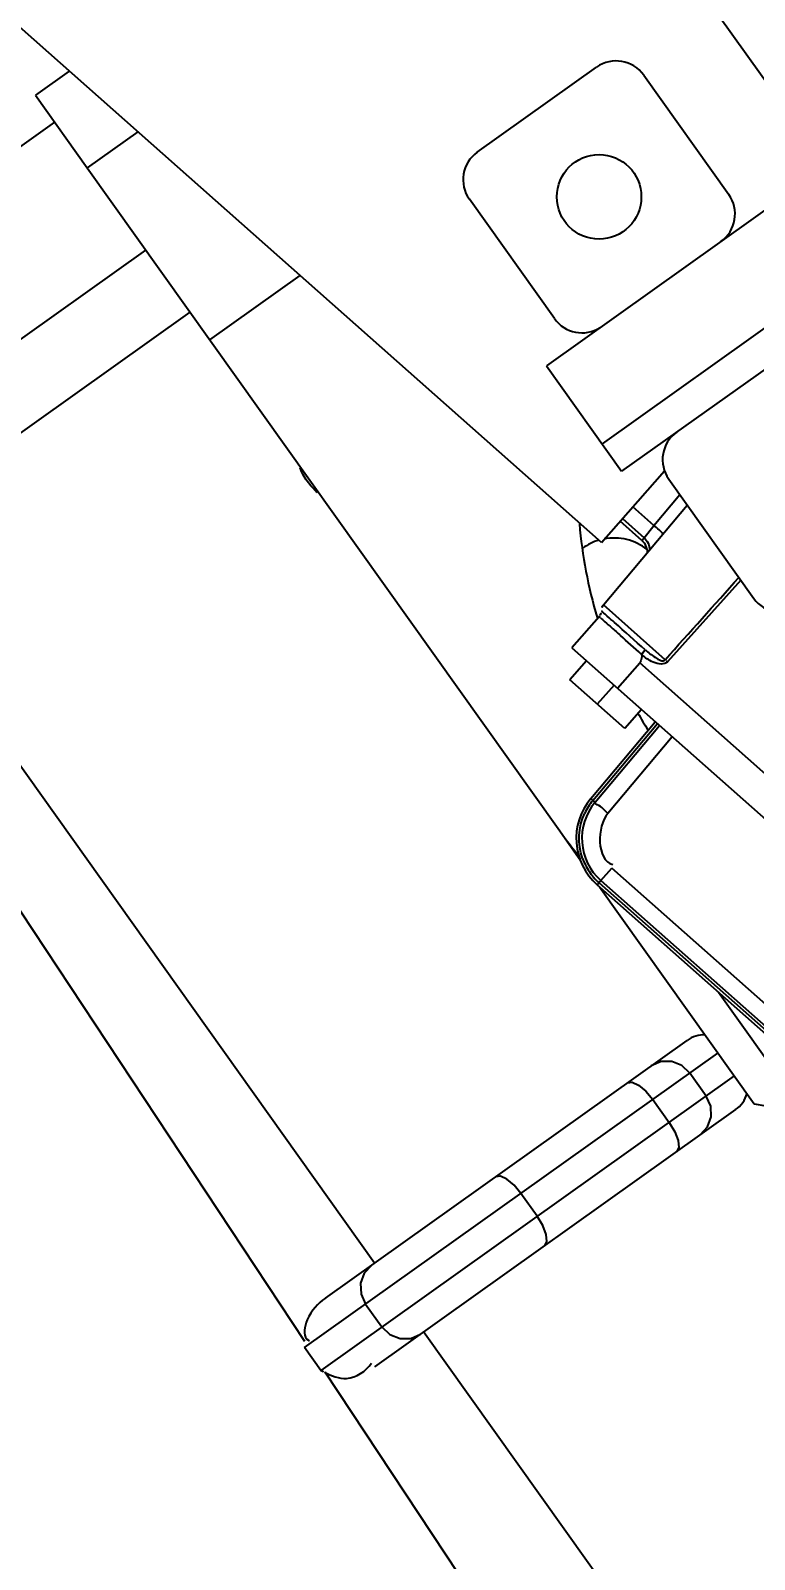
# Model space of a CAD drawing. Header units: feet. Extents: x 2321988 to 2329858, y 6722724 to 6730499.
# Drawn here: x 2326100.993 to 2326101.414, y 6726884.178 to 6726885.069 of the extents above; entities that cross this region are included whole.
import ezdxf

# ---------------------------------------------------------------- set-up
doc = ezdxf.new("R2010")
doc.units = ezdxf.units.FT
doc.header["$MEASUREMENT"] = 0
doc.header["$PDSIZE"] = 5
doc.layers.add('BESS Dimensions', color=3, linetype='Continuous')
doc.layers.add('C-BESS-EQUIPMENT', color=255, linetype='Continuous')
doc.styles.add('TG_DIMS', font='arial.ttf')
doc.dimstyles.new('TG-PROPOSED-ANNO', dxfattribs={"dimtxt": 0.1, "dimasz": 0.1, "dimexe": 0.05, "dimexo": 0.05, "dimgap": 0.02, "dimtad": 0, "dimtih": 1, "dimtoh": 1, "dimdsep": 46, "dimtxsty": 'TG_DIMS', "dimcen": 0, "dimclrd": 256, "dimclre": 256, "dimclrt": 256, "dimaunit": 1, "dimadec": 6, "dimazin": 2, "dimtfac": 1, "dimtofl": 0, "dimtmove": 1, "dimatfit": 3, "dimfxl": 1, "dimtolj": 1, "dimtzin": 0, "dimarcsym": 0})

# ---------------------------------------------------------------- blocks, each defined once
blk = doc.blocks.new('Midpoint Site Plan$0$A$Cc1a3344c')
at = {"linetype": 'Continuous'}
for p, q in [((3986.3, 1015), (3986.3, 385)), ((4003.3, 1015), (4003.3, 385)), ((4009.3, 1015), (4009.3, 385)), ((3783.3, 446), (3986.3, 446)), ((3954.3, 429), (3980.3, 429)), ((3948.3, 397), (3948.3, 423)), ((3980.3, 391), (3954.3, 391)), ((4017.49, 374.75), (4013.68, 391.25)), ((4015.3, 391), (4041.3, 391)), ((4020.45, 384.09), (4018.66, 391)), ((4026.75, 368.59), (4020.95, 391)), ((4037.28, 391), (4041.57, 372.01)), ((4147.43, 392.95), (4038.88, 367.88)), ((4029.68, 359.6), (4159.34, 389.54)), ((3986.3, 385), (4009.3, 385)), ((4020.45, 384.09), (4015.59, 382.97)), ((4021.22, 381.39), (4020.45, 384.09)), ((4016.22, 380.24), (4021.22, 381.39)), ((4021.38, 380.78), (4016.37, 379.62)), ((4021.38, 380.78), (4021.22, 381.39)), ((4021.38, 380.78), (4022.05, 380.86)), ((4017.49, 374.75), (3101.83, 163.35)), ((4041.02, 371.88), (4026.75, 368.59)), ((4037.81, 369.01), (4037.55, 370.02)), ((4037.55, 370.02), (4037.76, 369)), ((4028.02, 366.79), (4028.02, 366.76)), ((4028.02, 366.76), (4029.68, 359.6)), ((4037.81, 369.01), (4037.76, 369)), ((4040.23, 362.04), (4038.88, 367.88)), ((4053.43, 346.83), (4048.97, 364.06)), ((4053.91, 346.94), (4049.46, 364.17)), ((4054.39, 347.08), (4049.95, 364.28)), ((4052.87, 364.96), (4057.32, 347.76)), ((4039.45, 361.86), (4040.47, 357.47)), ((4045.79, 363.32), (4046.8, 358.94)), ((3947.9, 339), (3947.9, 358.68)), ((4033.12, 360.4), (4034.13, 356.01)), ((4046.8, 358.94), (4034.13, 356.01)), ((4134.4, 358.55), (4065.67, 342.69)), ((4066.33, 339.84), (4135.06, 355.71)), ((4066.44, 339.35), (4135.17, 355.22)), ((4066.55, 338.87), (4135.28, 354.73)), ((3910.4, 350.03), (3910.4, 339)), ((3894.53, 346.36), (3894.53, 339)), ((4054.39, 347.08), (4053.91, 346.94)), ((4094.59, 345.34), (4116.82, 345.34)), ((4114.4, 339), (4122.69, 347.29)), ((4066.33, 339.84), (4065.67, 342.69)), ((4066.55, 338.87), (4066.34, 339.78)), ((3894.53, 339), (3910.4, 339)), ((3900.4, 339), (3900.4, 210)), ((3910.4, 339), (4054.4, 339)), ((3928.32, 209.84), (3928.32, 339)), ((3941.84, 267.73), (3941.84, 339)), ((4054.4, 339), (4061.18, 339)), ((4067.13, 339), (4114.4, 339)), ((4103.32, 248.93), (4103.32, 339)), ((4108.32, 339), (4108.32, 248.93)), ((4098.32, 257.03), (4098.32, 335.86)), ((4113.32, 335.72), (4113.32, 257.03)), ((4108.32, 332.86), (4103.32, 332.86)), ((4103.32, 324.79), (4108.32, 324.79)), ((4108.32, 296.07), (4103.32, 296.07)), ((4098.32, 267.73), (3941.84, 267.73)), ((4275.75, 267.73), (4113.32, 267.73)), ((4103.32, 262.22), (4108.32, 262.22)), ((3941.84, 255.18), (4102.4, 249.58)), ((4108.32, 248.93), (4103.32, 248.93)), ((4108.92, 249.35), (4263.25, 243.96))]:
    blk.add_line(p, q, dxfattribs=at)
for points in [[(4022.05, 380.86), (4023.32, 380.58), (4023.73, 380.27)], [(4037.76, 369), (4037.93, 368.99), (4038.1, 368.9), (4038.22, 368.8), (4038.35, 368.65), (4038.51, 368.46), (4038.68, 368.21), (4038.88, 367.88)], [(4103.32, 332.86), (4101.41, 332.49), (4099.79, 331.45), (4098.7, 329.88), (4098.32, 328.03)], [(4113.32, 328.03), (4112.94, 329.88), (4111.86, 331.45), (4110.24, 332.49), (4108.32, 332.86)], [(4098.32, 322.84), (4098.7, 323.59), (4099.79, 324.22), (4101.41, 324.64), (4103.32, 324.79)], [(4108.32, 324.79), (4110.24, 324.64), (4111.86, 324.22), (4112.94, 323.59), (4113.32, 322.84)], [(4103.32, 296.07), (4101.41, 295.92), (4099.79, 295.5), (4098.7, 294.87), (4098.32, 294.12)], [(4113.32, 294.12), (4112.94, 294.87), (4111.86, 295.5), (4110.24, 295.92), (4108.32, 296.07)], [(4098.32, 267.04), (4098.7, 265.2), (4099.79, 263.63), (4101.41, 262.59), (4103.32, 262.22)], [(4108.32, 262.22), (4110.24, 262.59), (4111.86, 263.63), (4112.94, 265.2), (4113.32, 267.04)]]:
    blk.add_lwpolyline(points, dxfattribs=at)
blk.add_circle((3967.3, 410), 7.5, dxfattribs=at)
for centre, radius, start, end in [((3954.3, 423), 6, 90, 180), ((3980.3, 423), 6, 0, 90), ((3954.3, 397), 6, 180, 270), ((3980.3, 397), 6, 270, 357.063), ((4015.3, 397), 6, 180, 270), ((4041.3, 397), 6, 270, 0), ((4025.9, 371.52), 9.5, 106.3688, 155.2478), ((4025.9, 371.52), 9.5, 160.862, 180.6942), ((4054.4, 444), 82, 239.3036, 251.1584), ((4054.3, 315.63), 57.8, 102.7242, 103.2758), ((4815.19, -3036.72), 3494.36, 102.85805, 102.97811), ((4028.3, 368.99), 1.6, 194.5, 235.3273), ((4026.48, 366.36), 1.59, 28.2702, 55.3781), ((4026.42, 366.33), 1.66, 14.4571, 28.1775), ((4260.27, -636.86), 1030.17, 102.47354, 102.74986), ((4054.4, 444), 82, 264.0806, 266.5359), ((4064.08, 349.58), 11, 194.5, 283), ((4064.09, 349.59), 10.52, 194.5936, 209.2456), ((4064.08, 349.58), 10, 194.5, 283), ((4064.08, 349.59), 10.5, 254.366, 268.2866), ((4064.07, 349.59), 10.51, 268.2961, 282.994), ((4054.4, 444), 105, 270, 273.1379)]:
    blk.add_arc(centre, radius, start, end, dxfattribs=at)
for centre, start_param, end_param in [((4103.32, 335.81), 0.777386, 1.438858), ((4108.32, 335.77), 4.580451, 5.27578)]:
    blk.add_ellipse(centre, major_axis=(-0.66, 5.14), ratio=0.964769, start_param=start_param, end_param=end_param, dxfattribs=at)
for points in [[(4041.02, 371.88), (4039.59, 378.26), (4038.15, 384.63), (4036.71, 391)], [(4057.32, 347.76), (4058.09, 344.81), (4062.89, 341.27), (4065.25, 343.2)], [(4061.25, 339.47), (4058.66, 340.2), (4056.23, 342.11), (4054.92, 344.45)]]:
    blk.add_open_spline(points, degree=3, dxfattribs=at)
for points, knots in [([(4022.63, 384.6), (4022.29, 384.53), (4021.56, 384.37), (4020.83, 384.19), (4020.45, 384.09)], [0, 0, 0, 0, 0.468543, 1, 1, 1, 1]), ([(4021.22, 381.39), (4021.6, 381.48), (4022.44, 381.49), (4023.22, 381.2), (4023.57, 380.97)], [0, 0, 0, 0, 0.486863, 1, 1, 1, 1]), ([(4037.57, 370.02), (4038.29, 370.19), (4039.34, 370.51), (4041.16, 371.3), (4041.02, 371.88)], [0, 0, 0, 0, 0.554122, 1, 1, 1, 1]), ([(4041.57, 372.01), (4041.75, 371.19), (4040.13, 369.63), (4038.62, 369.2), (4037.81, 369.01)], [0, 0, 0, 0, 0.501255, 1, 1, 1, 1]), ([(4027.73, 367.76), (4027.65, 367.74), (4027.56, 367.68), (4027.4, 367.7), (4027.39, 367.67)], [0, 0, 0, 0, 0.745338, 1, 1, 1, 1]), ([(4030.43, 368.39), (4029.88, 368.26), (4028.98, 368.05), (4028.08, 367.84), (4027.73, 367.76)], [0, 0, 0, 0, 0.614463, 1, 1, 1, 1]), ([(4028.03, 366.75), (4028.02, 366.77), (4028.21, 366.77), (4028.27, 366.82), (4028.36, 366.84)], [0, 0, 0, 0, 0.253287, 1, 1, 1, 1]), ([(4028.36, 366.84), (4028.49, 366.88), (4028.82, 366.96), (4029.14, 367.04), (4029.33, 367.08)], [0, 0, 0, 0, 0.420998, 1, 1, 1, 1]), ([(4029.33, 367.08), (4029.85, 367.21), (4031.04, 367.48), (4032.24, 367.76), (4032.91, 367.91)], [0, 0, 0, 0, 0.43423, 1, 1, 1, 1]), ([(4057.32, 347.75), (4056.63, 347.58), (4055.93, 347.72), (4054.47, 346.8), (4054.39, 347.08)], [0, 0, 0, 0, 0.706736, 1, 1, 1, 1]), ([(4053.49, 346.84), (4053.47, 346.84), (4053.46, 346.84), (4053.43, 346.82), (4053.43, 346.83)], [0, 0, 0, 0, 0.742835, 1, 1, 1, 1]), ([(4053.91, 346.94), (4053.83, 346.92), (4053.69, 346.88), (4053.54, 346.85), (4053.49, 346.84)], [0, 0, 0, 0, 0.605129, 1, 1, 1, 1]), ([(3981.06, 338.84), (3980.18, 338.63), (3978.37, 338.43), (3976.56, 338.64), (3975.68, 338.86)], [0, 0, 0, 0, 0.500201, 1, 1, 1, 1]), ([(4098.32, 257.03), (4098.32, 255.35), (4098.86, 252.68), (4101.23, 249.97), (4102.36, 250.11)], [0, 0, 0, 0, 0.595973, 1, 1, 1, 1]), ([(4108.95, 249.24), (4110.15, 249.87), (4113.01, 251.63), (4113.05, 255.33), (4112.49, 256.96)], [0, 0, 0, 0, 0.441386, 1, 1, 1, 1]), ([(4102.36, 250.11), (4102.48, 250.13), (4102.72, 250.19), (4102.93, 250.3), (4103.04, 250.37)], [0, 0, 0, 0, 0.483298, 1, 1, 1, 1]), ([(4108.32, 248.93), (4108.43, 248.98), (4108.63, 249.08), (4108.84, 249.19), (4108.95, 249.24)], [0, 0, 0, 0, 0.486677, 1, 1, 1, 1])]:
    blk.add_open_spline(points, degree=3, knots=knots, dxfattribs=at)
blk = doc.blocks.new('*D109')
at = {"layer": 'BESS Dimensions', "lineweight": -2, "transparency": 16777216}
for p, q in [((2326125.16932, 6727002.86621), (2326110.28416, 6727023.75836)), ((2326105.04117, 6727013.88359), (2326040.7778, 6726968.09745)), ((2325956.67317, 6726908.17488), (2326020.93655, 6726953.96102)), ((2325960.51273, 6726885.55225), (2325945.62757, 6726906.4444))]:
    blk.add_line(p, q, dxfattribs=at)
at = {"layer": 'BESS Dimensions', "transparency": 16777216}
for points in [[(2326104.07407, 6727015.24098), (2326106.00827, 6727012.52621), (2326113.18547, 6727019.68621)], [(2325955.70607, 6726909.53226), (2325957.64028, 6726906.81749), (2325948.52888, 6726902.37225)]]:
    blk.add_solid(points, dxfattribs=at)
at = {"layer": 'Defpoints', "color": 0, "transparency": 16777216}
for p in [(2326128.07064, 6726998.79407), (2325948.52888, 6726902.37225), (2325963.41404, 6726881.48011)]:
    blk.add_point(p, dxfattribs=at)
at = {"layer": 'BESS Dimensions', "transparency": 16777216, "insert": (2326030.85717, 6726961.02923), "char_height": 10, "attachment_point": 5, "style": 'TG_DIMS'}
blk.add_mtext("\\A1;202.17'", dxfattribs=at)

msp = doc.modelspace()

# ---------------------------------------------------------------- block references
at = {"layer": 'C-BESS-EQUIPMENT', "xscale": 0.003280839895013123, "yscale": 0.003280839895013123, "zscale": 0.003280839895013123, "rotation": 305.4689808292026}
msp.add_blockref('Midpoint Site Plan$0$A$Cc1a3344c', (2326092.67532, 6726894.79196), dxfattribs=at)

# ---------------------------------------------------------------- dimensions: what is measured, and where the dimension line sits
at = {"layer": 'BESS Dimensions'}
dim = msp.add_aligned_dim(p1=(2326128.07064, 6726998.79407), p2=(2325963.41404, 6726881.48011), distance=-25.65249, dimstyle='TG-PROPOSED-ANNO', override={"dimscale": 50, "dimpost": "'"}, dxfattribs=at)
dim.commit()
dim.dimension.update_dxf_attribs({"geometry": '*D109', "text_midpoint": (2326030.85717, 6726961.02923)})

doc.saveas('drawing.dxf')
